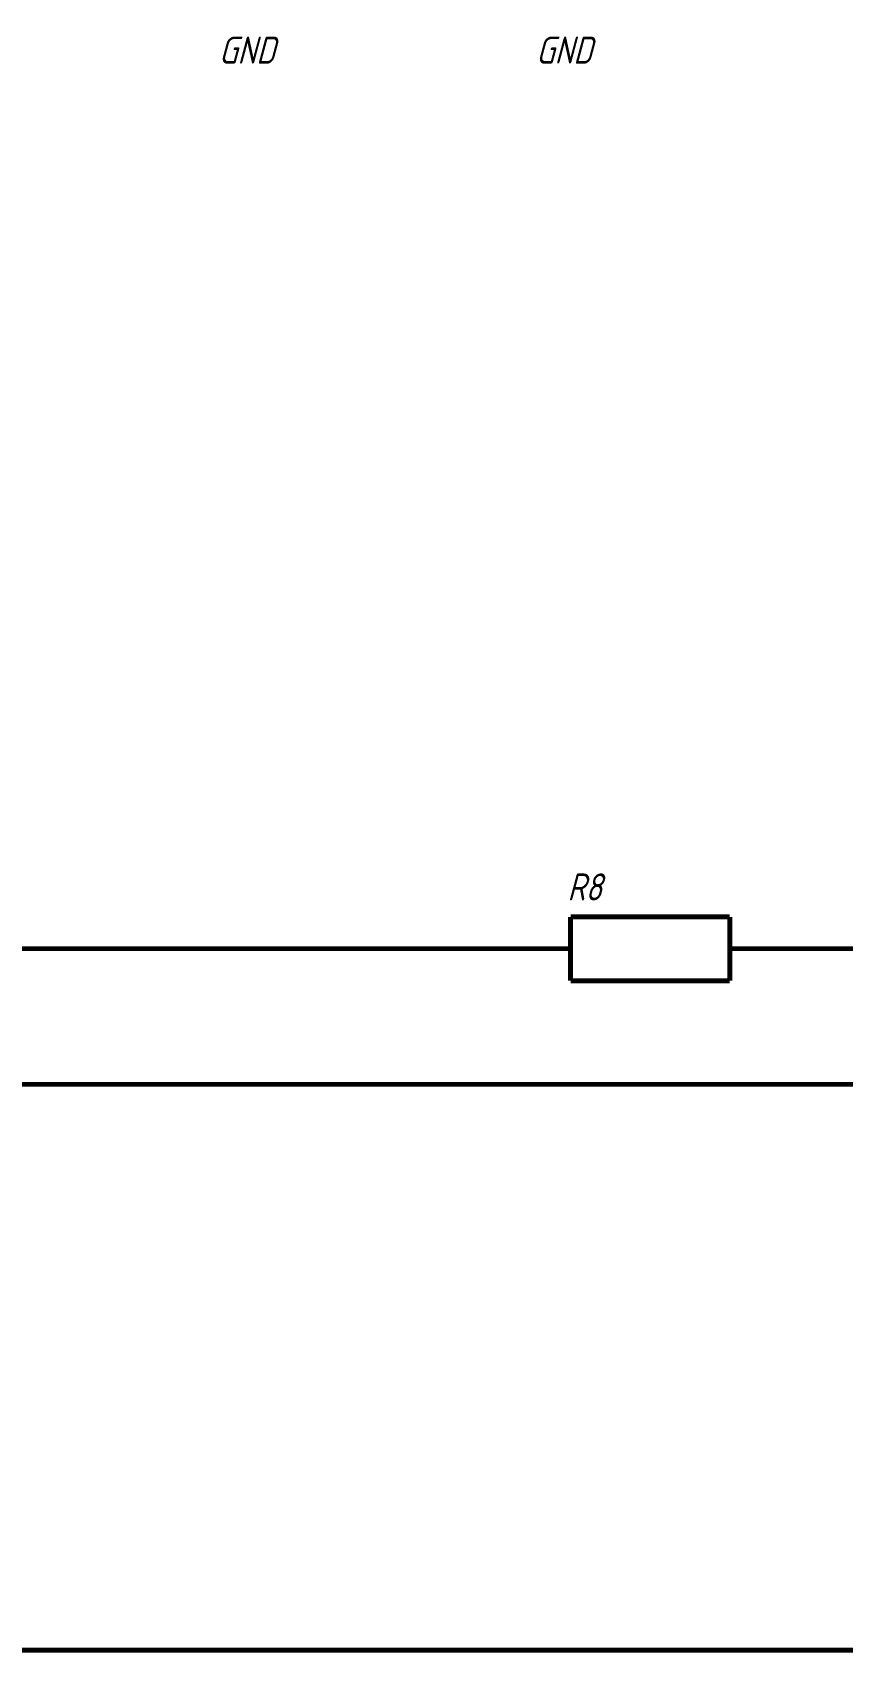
# Model space of a CAD drawing. Header units: millimetres. Extents: x 0 to 841, y 0 to 594.
# Drawn here: x 409.3 to 460.1, y 67.9 to 169.5 of the extents above; entities that cross this region are included whole.
import ezdxf

# ---------------------------------------------------------------- set-up
doc = ezdxf.new("R2010")
doc.units = ezdxf.units.MM
doc.layers.add('Sheet', color=255, linetype='Continuous')
doc.styles.get("Standard").update_dxf_attribs({"font": '', "oblique": 15})
doc.styles.get('Standard').set_extended_font_data('GOST type A')

msp = doc.modelspace()

# ---------------------------------------------------------------- linework, layer by layer
at = {"layer": 'Sheet', "color": 18, "true_color": 0x000000, "const_width": 0.3}
for points in [[(392.5, 68), (392.5, 68), (593.01, 68), (593.01, 323.99), (497.51, 323.99), (497.51, 323.99)], [(465.5, 103.5), (278.5, 103.5), (278.5, 218.99), (290.51, 218.99), (290.51, 224), (305.52, 224), (305.52, 224), (338.02, 224), (338.02, 221), (339.5, 221)], [(438.02, 112.01), (301.51, 112.01), (301.51, 210.5), (324.02, 210.5), (324.02, 215.49), (339.5, 215.49), (339.5, 216.01)], [(453, 114.01), (443.01, 114.01)], [(443.01, 114.01), (443.01, 110)], [(453, 110), (453, 114.01)], [(443.01, 112.01), (438.02, 112.01)], [(453, 112.01), (458.02, 112.01)], [(458.02, 112.01), (468.01, 112.01)], [(443.01, 110), (453, 110)]]:
    msp.add_lwpolyline(points, dxfattribs=at)

# ---------------------------------------------------------------- texts
at = {"layer": 'Sheet', "color": 18, "true_color": 0x000000, "oblique": 15}
for s, p in [('GND', (420.95, 167.54)), ('GND', (440.84, 167.54)), ('R8', (442.81, 115.04))]:
    msp.add_text(s, height=1.7, dxfattribs=at).set_placement(p)

doc.saveas('drawing.dxf')
